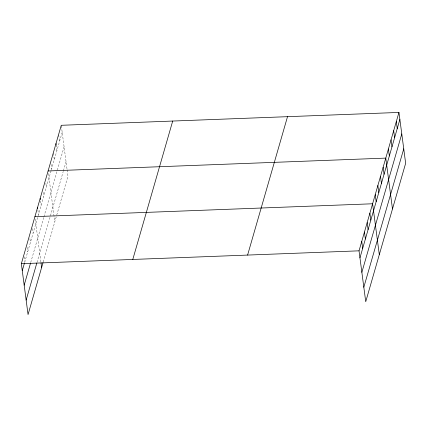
<?xml version="1.0" encoding="UTF-8"?>
<svg xmlns="http://www.w3.org/2000/svg" width="427" height="427" viewBox="0 0 427 427"><rect width="100%" height="100%" fill="white"/><g stroke="black" fill="none" stroke-linecap="round" stroke-linejoin="round"><path stroke-width="0.32" stroke-dasharray="2.13 1.6" d="M24.622 262.536L51.128 170.656M51.299 170.047L62.193 132.295M30.691 262.584L43.725 217.412M43.896 216.799L64.098 146.771M37 262.44L63.249 171.43M63.426 170.821L66.062 161.689M43.202 262.029L56.551 215.747M56.727 215.139L67.968 176.17L67.103 169.588M61.355 125.933L67.012 168.927M58.718 135.065L59.556 141.428M56.167 144.833L56.919 150.56M53.45 153.336L54.288 159.698M51.064 164.379L51.651 168.83M48.432 173.511L54.795 221.837M45.881 183.279L46.383 187.101M43.244 192.417L43.746 196.233M40.528 200.914L41.115 205.366M37.891 210.047L38.478 214.503M35.26 219.184L40.928 262.242M32.543 228.594L33.13 233.046M29.911 238.64L30.413 242.456M27.114 247.414L27.702 251.871M24.398 256.824L24.985 261.281"/><path stroke-width="0.64" d="M43.026 262.637L28.049 314.566L21.35 263.694L61.269 125.292L398.951 112.434L405.65 163.306L365.731 301.708L359.032 250.83L398.951 112.434M22.273 270.691L24.44 263.16M24.179 285.167L30.509 263.208M26.143 300.085L36.818 263.069M132.786 259.451L172.705 121.049M247.596 255.074L287.515 116.678M359.956 257.833L399.875 119.432M361.861 272.309L401.78 133.913M363.825 287.227L403.745 148.831M48.096 170.965L385.778 158.107L392.477 208.979M34.923 216.638L372.606 203.775L379.304 254.652M21.35 263.694L359.032 250.83M396.32 121.572L397.238 128.57M393.683 130.705L394.607 137.702M391.047 139.837L391.97 146.835M388.415 148.97L389.333 155.972M383.142 167.24L384.065 174.237M380.51 176.372L381.428 183.375M377.874 185.51L378.797 192.508M375.242 194.643L376.16 201.64M369.889 213.19L370.812 220.188M367.177 222.6L368.095 229.598M364.461 232.01L365.384 239.008M361.749 241.42L362.667 248.418M56.001 143.563L56.167 144.833M40.191 198.368L40.362 199.639M37.56 207.501L37.725 208.776M41.013 262.904L41.622 267.51"/></g></svg>
